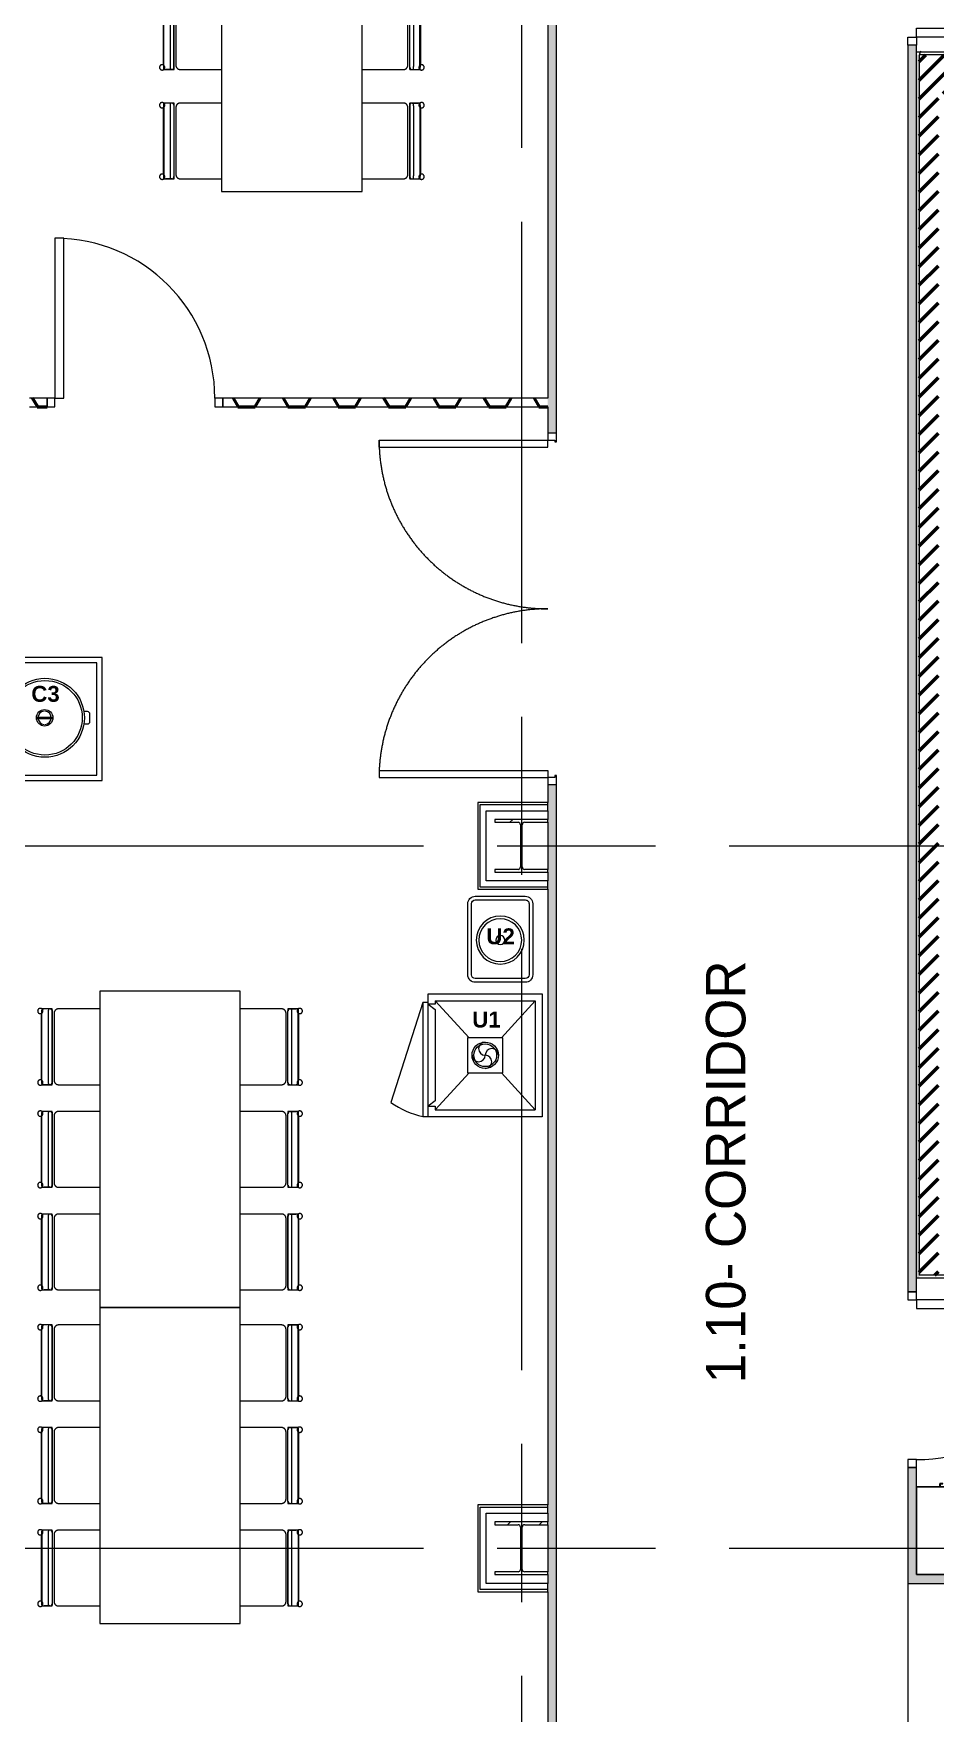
# Model space of a CAD drawing. Header units: millimetres. Extents: x -76261 to 649593, y -304265 to 60256.
# Drawn here: x 11923 to 17057, y -11540 to -1975 of the extents above; entities that cross this region are included whole.
import ezdxf

# ---------------------------------------------------------------- set-up
doc = ezdxf.new("R2010")
doc.units = ezdxf.units.MM
doc.header["$LTSCALE"] = 2000
doc.header["$MEASUREMENT"] = 0
for name, pattern in [('Centre', [6.9, 4, -0.7, 1.5, -0.7]), ('Dash', [6, 3, -3]), ('Hidden 1_0mm', [1.6, 1, -0.6])]:
    doc.linetypes.add(name, pattern=pattern)
doc.layers.get('0').update_dxf_attribs({"linetype": 'CONTINUOUS'})
for name, color, linetype, lineweight in [('A-AREA', 8, 'CONTINUOUS', 15), ('A-AREA-IDEN', 8, 'CONTINUOUS', 15), ('A-DETL-GENF', 8, 'CONTINUOUS', 15), ('A-DETL-GENF-HDLN', 8, 'Dash', 15), ('A-DOOR', 8, 'CONTINUOUS', 15), ('A-WALL', 8, 'CONTINUOUS', 15), ('A-WALL-PATT', 8, 'CONTINUOUS', 50), ('I-FURN', 8, 'Hidden 1_0mm', 15), ('I-WALL', 8, 'CONTINUOUS', 15), ('KIT', 8, 'CONTINUOUS', 5), ('KÝ HIỆU', 7, 'CONTINUOUS', 5), ('OF-A$0$OF-A$0$full', 8, 'CONTINUOUS', 5), ('OF-A$0$OF-A$0$UNIT2', 8, 'CONTINUOUS', 5), ('S-COLS', 8, 'CONTINUOUS', 15), ('S-GRID', 14, 'CONTINUOUS', 15)]:
    doc.layers.add(name, color=color, linetype=linetype, lineweight=lineweight)
doc.styles.add('.VnArial Narrow_B', font='Vnarianb_0.ttf', dxfattribs={"height": 225})
doc.styles.add('Arial_B_1', font='arialbd.ttf', dxfattribs={"height": 90.595556})
pattern_1 = [(45, (87192.53, 42001.635), (-53.03301, 53.03301), [])]

# ---------------------------------------------------------------- blocks, each defined once
blk = doc.blocks.new('AD_UK Beams-Column - SC1-300_300_10_16-V26-1st  FLOOR PLAN')
at = {"layer": 'S-COLS'}
h = blk.add_hatch(dxfattribs=at)
h.set_pattern_fill('FP_65', color=256, style=0, pattern_type=2)
h.set_pattern_definition([(45, (72492.53, 52601.64), (-371.231, 371.231), []), (45, (72492.53, 53164.14), (-371.231, 371.231), [])])
h.paths.add_polyline_path([(150, -150), (150, -134), (19, -134), (9.1, -129.9), (5, -120), (5, 120), (9.1, 129.9), (19, 134), (150, 134), (150, 150), (-150, 150), (-150, 134), (-19, 134), (-9.1, 129.9), (-5, 120), (-5, -120), (-9.1, -129.9), (-19, -134), (-150, -134), (-150, -150)], flags=0)
for p, q in [((150, 150), (-150, 150)), ((-150, 150), (-150, 134)), ((-150, 134), (-19, 134)), ((-5, 120), (-5, -120)), ((5, -120), (5, 120)), ((19, 134), (150, 134)), ((150, 134), (150, 150)), ((-19, -134), (-150, -134)), ((-150, -134), (-150, -150)), ((-150, -150), (150, -150)), ((150, -134), (19, -134)), ((150, -150), (150, -134))]:
    blk.add_line(p, q, dxfattribs=at)
for centre, start, end in [((-19, 120), 0, 90), ((19, 120), 90, 180), ((-19, -120), 270, 0), ((19, -120), 180, 270)]:
    blk.add_arc(centre, 14, start, end, dxfattribs=at)
blk = doc.blocks.new('AD_UK Beams-Column - SC1-300_300_10_16-V27-1st  FLOOR PLAN')
at = {"layer": 'S-COLS'}
h = blk.add_hatch(dxfattribs=at)
h.set_pattern_fill('FP_66', color=256, style=0, pattern_type=2)
h.set_pattern_definition([(45, (72492.53, 48601.64), (-371.231, 371.231), []), (45, (72492.53, 49164.14), (-371.231, 371.231), [])])
h.paths.add_polyline_path([(150, -150), (150, -134), (19, -134), (9.1, -129.9), (5, -120), (5, 120), (9.1, 129.9), (19, 134), (150, 134), (150, 150), (-150, 150), (-150, 134), (-19, 134), (-9.1, 129.9), (-5, 120), (-5, -120), (-9.1, -129.9), (-19, -134), (-150, -134), (-150, -150)], flags=0)
for p, q in [((150, 150), (-150, 150)), ((-150, 150), (-150, 134)), ((-150, 134), (-19, 134)), ((-5, 120), (-5, -120)), ((5, -120), (5, 120)), ((19, 134), (150, 134)), ((150, 134), (150, 150)), ((-19, -134), (-150, -134)), ((-150, -134), (-150, -150)), ((-150, -150), (150, -150)), ((150, -134), (19, -134)), ((150, -150), (150, -134))]:
    blk.add_line(p, q, dxfattribs=at)
for centre, start, end in [((-19, 120), 0, 90), ((19, 120), 90, 180), ((-19, -120), 270, 0), ((19, -120), 180, 270)]:
    blk.add_arc(centre, 14, start, end, dxfattribs=at)
blk = doc.blocks.new('LS-Office-S_rvt-1-1st  FLOOR PLAN')
for name, p in [('AD_UK Beams-Column - SC1-300_300_10_16-V27-1st  FLOOR PLAN', (-72492.5, -48601.6)), ('AD_UK Beams-Column - SC1-300_300_10_16-V26-1st  FLOOR PLAN', (-72492.5, -52601.6))]:
    blk.add_blockref(name, p)
blk = doc.blocks.new('PD-2CANH - PANEL 2000X2200-10650857-1st  FLOOR PLAN')
at = {"layer": 'A-DETL-GENF'}
for p, q in [((-681, 985), (-721, 985)), ((-721, 985), (-721, 25)), ((-681, 985), (-681, 25)), ((1159, 985), (1199, 985)), ((1159, 985), (1159, 25)), ((1199, 985), (1199, 25)), ((-681, 25), (-721, 25)), ((1159, 25), (1199, 25))]:
    blk.add_line(p, q, dxfattribs=at)
at = {"layer": 'A-DETL-GENF-HDLN'}
for centre, start, end in [((-721, 25), 0, 90), ((1199, 25), 90, 180)]:
    blk.add_arc(centre, 960, start, end, dxfattribs=at)
at = {"layer": 'A-DOOR'}
for p, q in [((-721, 25), (-761, 25)), ((-761, 25), (-761, -25)), ((-721, -15), (-721, 25)), ((1239, 25), (1199, 25)), ((1199, 25), (1199, -15)), ((1239, -25), (1239, 25)), ((-761, -25), (-711, -25)), ((-711, -15), (-721, -15)), ((-711, -25), (-711, -15)), ((1199, -15), (1189, -15)), ((1189, -15), (1189, -25)), ((1189, -25), (1239, -25))]:
    blk.add_line(p, q, dxfattribs=at)
blk = doc.blocks.new('PD-1 CANH - THONG PHONG-10354232-1st  FLOOR PLAN')
at = {"layer": 'A-DOOR'}
for p, q in [((-455, 25), (-500, 25)), ((-500, 25), (-500, -25)), ((-455, -25), (-455, 25)), ((500, 25), (455, 25)), ((455, 25), (455, -25)), ((500, -25), (500, 25)), ((-500, -25), (-455, -25)), ((405, -25), (405, -935)), ((455, -25), (405, -25)), ((455, -935), (455, -25)), ((455, -25), (500, -25)), ((405, -935), (455, -935))]:
    blk.add_line(p, q, dxfattribs=at)
blk.add_arc((455, -25), 910, 180, 270, dxfattribs=at)
blk = doc.blocks.new('PD-1 CANH - THONG PHONG-10653378-1st  FLOOR PLAN')
at = {"layer": 'A-DOOR'}
for p, q in [((405, 25), (405, 935)), ((405, 935), (455, 935)), ((455, 935), (455, 25)), ((-500, -25), (-500, 25)), ((-500, 25), (-455, 25)), ((-455, 25), (-455, -25)), ((455, 25), (405, 25)), ((455, 25), (500, 25)), ((455, -25), (455, 25)), ((500, 25), (500, -25)), ((-455, -25), (-500, -25)), ((500, -25), (455, -25))]:
    blk.add_line(p, q, dxfattribs=at)
blk.add_arc((455, 25), 910, 90, 180, dxfattribs=at)
blk = doc.blocks.new('Locker-Personal_Storage-Spacesaver-2_Tier_Single_Door-Mesh - 12 x 24 x 72-10655054-1st  FLOOR PLAN')
at = {"layer": 'I-FURN'}
for p, q in [((150, 250), (-150, 250)), ((-150, 250), (-150, -250)), ((-150, -250), (-150, 250)), ((-150, 250), (150, 250)), ((150, -250), (150, 250)), ((150, 250), (150, -250)), ((-150, -250), (150, -250)), ((150, -250), (-150, -250)), ((-0.0378, -268.1356), (-0.0378, -269.05)), ((15.8372, -268.1356), (-0.0378, -268.1356)), ((-0.0378, -269.05), (15.8372, -269.05)), ((17.3228, -268.1356), (2.3622, -268.1356)), ((2.3622, -268.1356), (2.3622, -269.05)), ((2.3622, -269.05), (18.2372, -269.05)), ((15.8372, -250), (15.8372, -268.1356)), ((15.8372, -250.9144), (117.4626, -250.9144)), ((15.8372, -269.05), (15.8372, -250.9144)), ((117.4626, -250), (17.3228, -250)), ((17.3228, -250), (17.3228, -268.1356)), ((18.2372, -269.05), (18.2372, -250.9144)), ((18.2372, -250.9144), (117.4626, -250.9144)), ((117.4626, -250.9144), (117.4626, -250)), ((117.4626, -250.9144), (117.4626, -250))]:
    blk.add_line(p, q, dxfattribs=at)
blk = doc.blocks.new('Table_Dining_w_chairs_6929 - 2_x2_6_-10681938-1st  FLOOR PLAN')
at = {"layer": 'I-FURN'}
for p, q in [((600, 400), (-600, 400)), ((-600, 400), (-600, -400)), ((600, -400), (600, 400)), ((-600, -400), (600, -400))]:
    blk.add_line(p, q, dxfattribs=at)
blk = doc.blocks.new('Chair-Breuer - Chair-Breuer-10682075-1st  FLOOR PLAN')
at = {"layer": 'I-FURN'}
for p, q in [((-215.9, 221.4), (-215.9, 183.4)), ((-215.9, 176.2), (-215.9, 208.7)), ((-203.2, 221.4), (203.2, 221.4)), ((-190.5, 223.6), (190.5, 223.6)), ((215.9, 183.4), (215.9, 221.4)), ((215.9, 176.2), (215.9, 208.7)), ((-215.9, 183.4), (-215.9, 163.5)), ((-215.9, 127), (-215.9, -108)), ((-203.2, 163.5), (203.2, 163.5)), ((190.5, 185.6), (-190.5, 185.6)), ((-190.5, 161.3), (190.5, 161.3)), ((190.5, 152.4), (-190.5, 152.4)), ((215.9, 163.5), (215.9, 183.4)), ((215.9, -108), (215.9, 127))]:
    blk.add_line(p, q, dxfattribs=at)
for centre, radius, start, end in [((-203.5, 230.6), 15.1, 0, 180), ((-203.5, 230.6), 15.1, 180, 0), ((-203.2, 208.7), 12.7, 90, 180), ((203.7, 230.6), 15.1, 0, 180), ((203.7, 230.6), 15.1, 180, 0), ((203.2, 208.7), 12.7, 360, 90), ((-203.2, 176.2), 12.7, 180, 270), ((-190.5, 127), 25.4, 90, 180), ((190.5, 127), 25.4, 0, 90), ((203.2, 176.2), 12.7, 270, 360)]:
    blk.add_arc(centre, radius, start, end, dxfattribs=at)
for centre, major_axis, start_param, end_param in [((-190.5, 221.4), (-25.4, 0), 4.712389, 6.283185), ((190.5, 221.4), (25.4, 0), 0, 1.570796), ((-190.5, 183.4), (25.4, 0), 1.570796, 3.141593), ((-190.5, 163.5), (-25.4, 0), 0, 1.570796), ((190.5, 183.4), (-25.4, 0), 3.141593, 4.712389), ((190.5, 163.5), (-25.4, 0), 1.570796, 3.141593)]:
    blk.add_ellipse(centre, major_axis=major_axis, ratio=0.087156, start_param=start_param, end_param=end_param, dxfattribs=at)
blk = doc.blocks.new('Chair-Breuer - Chair-Breuer-10681901-1st  FLOOR PLAN')
at = {"layer": 'I-FURN'}
for p, q in [((-215.9, 108), (-215.9, -127)), ((215.9, -127), (215.9, 108)), ((-215.9, -163.5), (-215.9, -183.4)), ((-215.9, -176.2), (-215.9, -208.7)), ((-215.9, -183.4), (-215.9, -221.4)), ((-203.2, -163.5), (203.2, -163.5)), ((-190.5, -152.4), (190.5, -152.4)), ((190.5, -161.3), (-190.5, -161.3)), ((-190.5, -185.6), (190.5, -185.6)), ((215.9, -183.4), (215.9, -163.5)), ((215.9, -176.2), (215.9, -208.7)), ((215.9, -221.4), (215.9, -183.4)), ((-203.2, -221.4), (203.2, -221.4)), ((190.5, -223.6), (-190.5, -223.6))]:
    blk.add_line(p, q, dxfattribs=at)
for centre, radius, start, end in [((-190.5, -127), 25.4, 180, 270), ((-203.2, -176.2), 12.7, 90, 180), ((190.5, -127), 25.4, 270, 360), ((203.2, -176.2), 12.7, 0, 90), ((-203.5, -230.6), 15.1, 360, 180), ((-203.5, -230.6), 15.1, 180, 360), ((-203.2, -208.7), 12.7, 180, 270), ((203.7, -230.6), 15.1, 360, 180), ((203.7, -230.6), 15.1, 180, 360), ((203.2, -208.7), 12.7, 270, 0)]:
    blk.add_arc(centre, radius, start, end, dxfattribs=at)
for centre, major_axis, start_param, end_param in [((-190.5, -163.5), (-25.4, 0), 4.712389, 6.283185), ((-190.5, -183.4), (25.4, 0), 3.141593, 4.712389), ((190.5, -163.5), (-25.4, 0), 3.141593, 4.712389), ((190.5, -183.4), (25.4, 0), 4.712389, 6.283185), ((-190.5, -221.4), (-25.4, 0), 0, 1.570796), ((190.5, -221.4), (25.4, 0), 4.712389, 6.283185)]:
    blk.add_ellipse(centre, major_axis=major_axis, ratio=0.087156, start_param=start_param, end_param=end_param, dxfattribs=at)
blk = doc.blocks.new('Table_Dining_6_chairs - 2_x2_6_-10910744-1st  FLOOR PLAN')
at = {"layer": 'I-FURN'}
for p, q in [((900, 400), (-900, 400)), ((-900, 400), (-900, -400)), ((900, -400), (900, 400)), ((-900, -400), (900, -400))]:
    blk.add_line(p, q, dxfattribs=at)
blk = doc.blocks.new('OF_KITCHEN_dwg_OF-A$0$OF-A$0$jxjjx-10911600-1st  FLOOR PLAN')
at = {"layer": 'OF-A$0$OF-A$0$full'}
for p, q in [((61652.2, 13202.8), (61862.2, 13009.8)), ((62062.2, 12825.9), (62272.2, 12632.8)), ((61662.2, 12562.8), (62231.5, 12380.8))]:
    blk.add_line(p, q, dxfattribs=at)
at = {"layer": 'OF-A$0$OF-A$0$full', "flags": 128}
for points in [[(61612.2, 13242.8), (62312.2, 13242.8), (62312.2, 12592.8), (61612.2, 12592.8)], [(62062.2, 13017.8), (61862.2, 13017.8), (61862.2, 12817.8), (62062.2, 12817.8)]]:
    blk.add_lwpolyline(points, close=True, dxfattribs=at)
for points in [[(61862.2, 12825.9), (61652.2, 12632.8), (61672.2, 12632.8), (61672.2, 12592.8), (61702.2, 12632.8), (62222.2, 12632.8), (62252.2, 12592.8), (62252.2, 12632.8), (62272.2, 12632.8), (62272.2, 13202.8), (62062.2, 13009.8)], [(61652.2, 12632.8), (61652.2, 13202.8), (62272.2, 13202.8)], [(61662.2, 12592.8), (61662.2, 12562.8), (62310.5, 12562.8), (62310.5, 12592.8)]]:
    blk.add_lwpolyline(points, dxfattribs=at)
at = {"layer": 'OF-A$0$OF-A$0$full'}
for radius in [75, 65]:
    blk.add_circle((61962.2, 12917.8), radius, dxfattribs=at)
for centre, radius, start, end in [((61924.7, 12917.8), 37.5, 180, 0), ((61962.2, 12955.3), 37.5, 90, 270), ((61999.7, 12917.8), 37.5, 0, 180), ((61962.2, 12880.3), 37.5, 270, 90), ((61822.6, 12666.4), 498.7, 325.06571, 348.01993)]:
    blk.add_arc(centre, radius, start, end, dxfattribs=at)
blk = doc.blocks.new('OF_KITCHEN_dwg_OF-A$0$OF-A$0$FF-10911601-1st  FLOOR PLAN')
at = {"layer": 'OF-A$0$OF-A$0$full'}
for p, q in [((56769.8, -43885), (56365, -43885)), ((56322.4, -43927.6), (56322.4, -44212.4)), ((56343.7, -43927.6), (56343.7, -44212.4)), ((56769.8, -43906.3), (56365, -43906.3)), ((56791, -44212.4), (56791, -43927.6)), ((56812.4, -44212.4), (56812.4, -43927.6)), ((56365, -44233.7), (56769.8, -44233.7)), ((56365, -44255), (56769.8, -44255))]:
    blk.add_line(p, q, dxfattribs=at)
for radius in [136.8, 121.9, 25.4]:
    blk.add_circle((56572.1, -44070), radius, dxfattribs=at)
for centre, radius, start, end in [((56365, -43927.6), 42.6, 90, 180), ((56769.8, -43927.6), 42.6, 0, 90), ((56365, -43927.6), 21.3, 90, 180), ((56769.8, -43927.6), 21.3, 360, 90), ((56365, -44212.4), 42.6, 180, 270), ((56365, -44212.4), 21.3, 180, 270), ((56769.8, -44212.4), 21.3, 270, 360), ((56769.8, -44212.4), 42.6, 270, 0)]:
    blk.add_arc(centre, radius, start, end, dxfattribs=at)
blk = doc.blocks.new('OF_KITCHEN_dwg-10908889-1st  FLOOR PLAN')
at = {"flags": 128}
blk.add_lwpolyline([(17707.3, 25931), (17032.7, 25931), (17032.7, 25231), (17707.3, 25231)], close=True, dxfattribs=at)
at = {"layer": 'OF-A$0$OF-A$0$full', "flags": 128}
blk.add_lwpolyline([(17677.8, 25901.5), (17062.2, 25901.5), (17062.2, 25260.5), (17677.8, 25260.5)], close=True, dxfattribs=at)
at = {"layer": 'OF-A$0$OF-A$0$UNIT2'}
for p, q in [((17333.7, 25591.5), (17427.5, 25591.5)), ((17333.7, 25584.3), (17427.5, 25584.3)), ((17624.6, 25622.7), (17604.5, 25622.7)), ((17604.5, 25553.1), (17624.6, 25553.1)), ((17638.1, 25566.7), (17638.1, 25609.1))]:
    blk.add_line(p, q, dxfattribs=at)
for centre, radius in [((17382.2, 25587.9), 225), ((17382.2, 25587.9), 212.4), ((17380.6, 25587.9), 47)]:
    blk.add_circle(centre, radius, dxfattribs=at)
for centre, radius, start, end in [((17380.6, 25587.9), 38, 95.43109, 264.56891), ((17380.6, 25587.9), 38, 275.43109, 84.56891), ((17624.6, 25609.1), 13.6, 0, 90), ((17624.6, 25566.7), 13.6, 270, 360)]:
    blk.add_arc(centre, radius, start, end, dxfattribs=at)
at = {"extrusion": (0, 0, -1), "zscale": -1, "rotation": 270}
blk.add_blockref('OF_KITCHEN_dwg_OF-A$0$OF-A$0$FF-10911601-1st  FLOOR PLAN', (24095.3, 80894.1), dxfattribs=at)
at = {"rotation": 270}
blk.add_blockref('OF_KITCHEN_dwg_OF-A$0$OF-A$0$jxjjx-10911600-1st  FLOOR PLAN', (6971.2, 85628.5), dxfattribs=at)
at = {"layer": 'KÝ HIỆU', "char_height": 90.6, "width": 188.132, "attachment_point": 1, "line_spacing_factor": 0.941778, "style": 'Arial_B_1'}
for s, insert in [('C3', (17304.7, 25769.5)), ('U2', (19895.7, 24388.8)), ('U1', (19815.2, 23914.9))]:
    blk.add_mtext(s, dxfattribs=dict(at, insert=insert))
blk = doc.blocks.new('Xrexf_Office')
at = {"layer": 'A-WALL-PATT'}
h = blk.add_hatch(dxfattribs=at)
h.set_pattern_fill('FP_12', color=256, style=0, pattern_type=2)
h.set_pattern_definition([(90, (14900, -8028.5), (-82.489, 142.875), [95.25, -190.5]), (210, (14900, -8028.5), (-82.4889, -142.8751), [95.25, -190.5]), (150, (14900, -8028.5), (-164.9779, -7e-05), [0, -190.5, 95.25, 0])])
h.paths.add_polyline_path([(14900, -16445), (14900, -6250.3), (14850, -6250.3), (14850, -16445)], flags=0)
h.paths.add_polyline_path([(14850, -4250.3), (14900, -4250.3), (14900, 400), (14850, 400), (14850, -4100)], flags=0)
h = blk.add_hatch(dxfattribs=at)
h.set_pattern_fill('FP_13', color=256, style=0, pattern_type=2)
h.set_pattern_definition([(270, (16900, -5200), (82.489, -142.875), [95.25, -190.5]), (30, (16900, -5200), (82.4889, 142.8751), [95.25, -190.5]), (330, (16900, -5200), (164.9779, 7e-05), [0, -190.5, 95.25, 0])])
h.paths.add_polyline_path([(16925, -10800), (16950, -10800), (16950, -10140), (16900, -10140), (16900, -10800)], flags=0)
h.paths.add_polyline_path([(16950, -9140), (16950, -2040), (16900, -2040), (16900, -9140), (16925, -9140)], flags=0)
h.paths.add_polyline_path([(16925, -1040), (16950, -1040), (16950, 400), (16900, 400), (16900, -1040)], flags=0)
h = blk.add_hatch(dxfattribs=at)
h.set_pattern_fill('FP_19', color=256, angle=-322.5, style=0, pattern_type=2)
h.set_pattern_definition([(217.5, (19490, -2080.4), (4.7995, -146.824), [5.029, -110.795, 5.029, -124.511, -123.825]), (217.5, (19490, -2080.4), (4.7995, -146.824), [-245.364, 5.029, -118.796]), (187.5, (19490, -2080.4), (-134.857, -215.047), [5.029, -57.455, 5.029, -99.365, -40.005]), (187.5, (19490, -2080.4), (-134.857, -215.047), [-166.878, 5.029, -34.976]), (147.5, (19583.73, -2080.4), (-237.298, -0.4316), [5.029, -33.071, 5.029, -132.131, -179.07]), (147.5, (19583.73, -2080.4), (-237.298, -0.4316), [-175.26, 5.029, -174.041]), (137.5, (19583.73, -2080.4), (-229.067, -66.88), [5.029, -14.021, 5.029, -84.887, -102.87]), (137.5, (19583.73, -2080.4), (-229.067, -66.88), [-108.966, 5.029, -97.841])])
h.paths.add_polyline_path([(22030, -2095.4), (22030, -2080.4), (16950, -2080.4), (16950, -2095.4), (22015, -2095.4)], flags=0)
h = blk.add_hatch(dxfattribs=at)
h.set_pattern_fill('FP_23', color=256, angle=37.5, style=0, pattern_type=2)
h.set_pattern_definition([(307.5, (16950, -5695.2), (146.824, 4.7995), [5.029, -110.795, 5.029, -124.511, -123.825]), (307.5, (16950, -5695.2), (146.824, 4.7995), [-245.364, 5.029, -118.796]), (277.5, (16950, -5695.2), (215.047, -134.857), [5.029, -57.455, 5.029, -99.365, -40.005]), (277.5, (16950, -5695.2), (215.047, -134.857), [-166.878, 5.029, -34.976]), (237.5, (16950, -5601.47), (0.4316, -237.2978), [5.029, -33.071, 5.029, -132.131, -179.07]), (237.5, (16950, -5601.47), (0.4316, -237.2978), [-175.26, 5.029, -174.041]), (227.5, (16950, -5601.47), (66.879, -229.067), [5.029, -14.021, 5.029, -84.887, -102.87]), (227.5, (16950, -5601.47), (66.879, -229.067), [-108.966, 5.029, -97.841])])
h.paths.add_polyline_path([(16965, -9060), (16965, -2095.4), (16950, -2095.4), (16950, -9060)], flags=0)
h = blk.add_hatch(dxfattribs=at)
h.set_pattern_fill('FP_20', color=256, style=0, pattern_type=2)
h.set_pattern_definition(pattern_1)
h.paths.add_polyline_path([(17564.5, -2276.8), (17574.5, -2275.8), (17570, -2271.1), (17564.6, -2276.7)], flags=0)
h.paths.add_polyline_path([(18494.5, -2276.8), (18504.5, -2275.8), (18500, -2271.1), (18495.5, -2275.8)], flags=0)
h.paths.add_polyline_path([(19424.5, -2276.8), (19434.5, -2275.8), (19430, -2271.1), (19425.5, -2275.8)], flags=0)
h.paths.add_polyline_path([(22015, -2315.4), (22015, -2095.4), (16965, -2095.4), (16965, -2315.4), (17563.7, -2315.4), (17564.6, -2261), (17575.5, -2261), (17575.9, -2271.1), (17576.4, -2276.8), (17576.4, -2315.4), (18493.7, -2315.4), (18494.5, -2261), (18505.5, -2261), (18505.9, -2271.1), (18506.4, -2276.8), (18506.4, -2315.4), (19423.7, -2315.4), (19424.5, -2261), (19435.5, -2261), (19435.9, -2271.1), (19436.4, -2276.8), (19436.4, -2315.4), (21795, -2315.4)], flags=0)
h = blk.add_hatch(dxfattribs=at)
h.set_pattern_fill('FP_20', color=256, style=0, pattern_type=2)
h.set_pattern_definition(pattern_1)
h.paths.add_polyline_path([(17075, -9045), (17075, -2315.4), (16965, -2315.4), (16965, -9045)], flags=0)
h = blk.add_hatch(dxfattribs=at)
h.set_pattern_fill('FP_17', color=256, style=0, pattern_type=2)
h.set_pattern_definition([(2e-13, (13375, -4100), (142.875, 82.489), [95.25, -190.5]), (120, (13375, -4100), (-142.875, 82.489), [95.25, -190.5]), (60, (13375, -4100), (-7e-05, 164.978), [0, -190.5, 95.25, 0])])
h.paths.add_polyline_path([(14850, -4100), (14850, -4050), (13000, -4050), (13000, -4100)], flags=0)
h.paths.add_polyline_path([(11900, -4100), (12000, -4100), (12000, -4050), (11885, -4050), (11885, -4100)], flags=0)
h = blk.add_hatch(dxfattribs=at)
h.set_pattern_fill('FP_24', color=256, angle=-322.5, style=0, pattern_type=2)
h.set_pattern_definition([(217.5, (18585, -8920), (4.7995, -146.824), [5.029, -110.795, 5.029, -124.511, -123.825]), (217.5, (18585, -8920), (4.7995, -146.824), [-245.364, 5.029, -118.796]), (187.5, (18585, -8920), (-134.857, -215.047), [5.029, -57.455, 5.029, -99.365, -40.005]), (187.5, (18585, -8920), (-134.857, -215.047), [-166.878, 5.029, -34.976]), (147.5, (18678.73, -8920), (-237.298, -0.432), [5.029, -33.071, 5.029, -132.131, -179.07]), (147.5, (18678.73, -8920), (-237.298, -0.432), [-175.26, 5.029, -174.041]), (137.5, (18678.73, -8920), (-229.067, -66.88), [5.029, -14.021, 5.029, -84.887, -102.87]), (137.5, (18678.73, -8920), (-229.067, -66.88), [-108.966, 5.029, -97.841])])
h.paths.add_polyline_path([(20080, -9060), (20080, -9045), (16965, -9045), (16965, -9060), (19796.4, -9060)], flags=0)
h = blk.add_hatch(dxfattribs=at)
h.set_pattern_fill('FP_14', color=256, style=0, pattern_type=2)
h.set_pattern_definition([(2e-13, (21925, -10800), (142.875, 82.489), [95.25, -190.5]), (120, (21925, -10800), (-142.8751, 82.4889), [95.25, -190.5]), (60, (21925, -10800), (-7e-05, 164.9779), [0, -190.5, 95.25, 0])])
h.paths.add_polyline_path([(26900, -10800), (26900, -10750), (16950, -10750), (16950, -10800), (26850, -10800)], flags=0)
at = {"layer": 'A-AREA'}
blk.add_line((16900, -10800), (16900, -12000), dxfattribs=at)
at = {"layer": 'A-WALL'}
for p, q in [((22030, -2080.4), (16950, -2080.4)), ((22015, -2095.4), (16965, -2095.4)), ((16965, -2095.4), (16965, -9045)), ((14850, -6353), (14453, -6353)), ((14453, -6353), (14453, -6847)), ((14465, -6365), (14850, -6365)), ((14465, -6835), (14465, -6365)), ((14500, -6400), (14850, -6400)), ((14500, -6800), (14500, -6400)), ((14850, -6400), (14850, -6353)), ((14453, -6847), (14850, -6847)), ((14850, -6835), (14465, -6835)), ((14850, -6800), (14500, -6800)), ((14850, -6847), (14850, -6800)), ((16950, -9060), (20080, -9060)), ((20065, -9045), (16965, -9045)), ((14850, -10353), (14453, -10353)), ((14453, -10353), (14453, -10847)), ((14465, -10365), (14850, -10365)), ((14465, -10835), (14465, -10365)), ((14500, -10400), (14850, -10400)), ((14500, -10800), (14500, -10400)), ((14850, -10400), (14850, -10353)), ((14850, -10800), (14500, -10800)), ((14850, -10847), (14850, -10800)), ((14453, -10847), (14850, -10847)), ((14850, -10835), (14465, -10835))]:
    blk.add_line(p, q, dxfattribs=at)
at = {"layer": 'I-WALL'}
for p, q in [((14900, -4250.3), (14900, 400)), ((14850, -250), (14850, -4050)), ((16900, -2040), (16900, -9140)), ((16950, -2040), (16900, -2040)), ((16950, -9140), (16950, -2040)), ((12000, -4050), (11900, -4050)), ((11900, -4100), (12000, -4100)), ((12000, -4100), (12000, -4050)), ((14850, -4050), (13000, -4050)), ((13000, -4050), (13000, -4100)), ((13000, -4100), (14850, -4100)), ((14850, -4100), (14850, -4250.3)), ((14850, -6250.3), (14850, -6353)), ((14900, -16457), (14900, -6250.3)), ((14850, -6400), (14850, -6450)), ((14850, -6466), (14850, -6734)), ((14850, -6750), (14850, -6800)), ((14850, -6847), (14850, -10353)), ((16900, -9140), (16950, -9140)), ((16900, -10140), (16900, -10800)), ((16950, -10140), (16900, -10140)), ((16950, -10250), (16950, -10140)), ((14850, -10400), (14850, -10450)), ((14850, -10466), (14850, -10734)), ((14850, -10750), (14850, -10800)), ((16900, -10800), (26500, -10800)), ((14850, -10847), (14850, -15713))]:
    blk.add_line(p, q, dxfattribs=at)
at = {"layer": 'S-GRID', "linetype": 'Centre', "ltscale": 0.3}
for p, q in [((14700, 5234.1), (14700, -19441.1)), ((-4816.9, -6600), (36139, -6600)), ((-4816.9, -10600), (36139, -10600))]:
    blk.add_line(p, q, dxfattribs=at)
blk.add_blockref('LS-Office-S_rvt-1-1st  FLOOR PLAN', (87192.5, 42001.6))
at = {"layer": 'A-DOOR'}
for name, p, rotation in [('PD-1 CANH - THONG PHONG-10653378-1st  FLOOR PLAN', (16925, -1540), 269.9999999999999), ('PD-1 CANH - THONG PHONG-10354232-1st  FLOOR PLAN', (12500, -4075), 180), ('PD-2CANH - PANEL 2000X2200-10650857-1st  FLOOR PLAN', (14875, -5489.3), 89.99999999999991), ('PD-1 CANH - THONG PHONG-10354232-1st  FLOOR PLAN', (16925, -9640), 89.99999999999991)]:
    blk.add_blockref(name, p, dxfattribs=dict(at, rotation=rotation))
at = {"layer": 'I-FURN'}
for name, p, rotation in [('Table_Dining_w_chairs_6929 - 2_x2_6_-10681938-1st  FLOOR PLAN', (13393.5, -2275), 270.0000000000002), ('Chair-Breuer - Chair-Breuer-10682075-1st  FLOOR PLAN', (12885.5, -1963.9), 90.00000000000017), ('Chair-Breuer - Chair-Breuer-10681901-1st  FLOOR PLAN', (13901.5, -1963.9), 90.00000000000017), ('Chair-Breuer - Chair-Breuer-10681901-1st  FLOOR PLAN', (12885.5, -2586.2), 270.0000000000002), ('Chair-Breuer - Chair-Breuer-10682075-1st  FLOOR PLAN', (13901.5, -2586.2), 270.0000000000002), ('Table_Dining_6_chairs - 2_x2_6_-10910744-1st  FLOOR PLAN', (12700, -8328.3), 90.00000000000021), ('Chair-Breuer - Chair-Breuer-10682075-1st  FLOOR PLAN', (12192, -7744.2), 90.00000000000021), ('Chair-Breuer - Chair-Breuer-10681901-1st  FLOOR PLAN', (13208, -7744.2), 90.00000000000021), ('Chair-Breuer - Chair-Breuer-10682075-1st  FLOOR PLAN', (12192, -8328.3), 90.00000000000021), ('Chair-Breuer - Chair-Breuer-10681901-1st  FLOOR PLAN', (13208, -8328.3), 90.00000000000021), ('Chair-Breuer - Chair-Breuer-10681901-1st  FLOOR PLAN', (12192, -8912.4), 270.0000000000002), ('Chair-Breuer - Chair-Breuer-10682075-1st  FLOOR PLAN', (13208, -8912.4), 270.0000000000002), ('Table_Dining_6_chairs - 2_x2_6_-10910744-1st  FLOOR PLAN', (12700, -10128.3), 90.00000000000021), ('Chair-Breuer - Chair-Breuer-10682075-1st  FLOOR PLAN', (12192, -9544.2), 90.00000000000021), ('Chair-Breuer - Chair-Breuer-10681901-1st  FLOOR PLAN', (13208, -9544.2), 90.00000000000021), ('Chair-Breuer - Chair-Breuer-10682075-1st  FLOOR PLAN', (12192, -10128.3), 90.00000000000021), ('Chair-Breuer - Chair-Breuer-10681901-1st  FLOOR PLAN', (13208, -10128.3), 90.00000000000021), ('Locker-Personal_Storage-Spacesaver-2_Tier_Single_Door-Mesh - 12 x 24 x 72-10655054-1st  FLOOR PLAN', (17100, -10500), 180), ('Chair-Breuer - Chair-Breuer-10681901-1st  FLOOR PLAN', (12192, -10712.4), 270.0000000000002), ('Chair-Breuer - Chair-Breuer-10682075-1st  FLOOR PLAN', (13208, -10712.4), 270.0000000000002)]:
    blk.add_blockref(name, p, dxfattribs=dict(at, rotation=rotation))
at = {"layer": 'KIT'}
blk.add_blockref('OF_KITCHEN_dwg-10908889-1st  FLOOR PLAN', (-5394.6, -31458.7), dxfattribs=at)
at = {"layer": 'A-AREA-IDEN', "insert": (15750.7, -9660.1), "char_height": 225, "width": 2525.316, "attachment_point": 1, "rotation": 90, "style": '.VnArial Narrow_B'}
blk.add_mtext('1.10- CORRIDOR', dxfattribs=at)

msp = doc.modelspace()

# ---------------------------------------------------------------- block references
at = {"linetype": 'ByBlock'}
msp.add_blockref('Xrexf_Office', (0, 0), dxfattribs=at)

doc.saveas('drawing.dxf')
